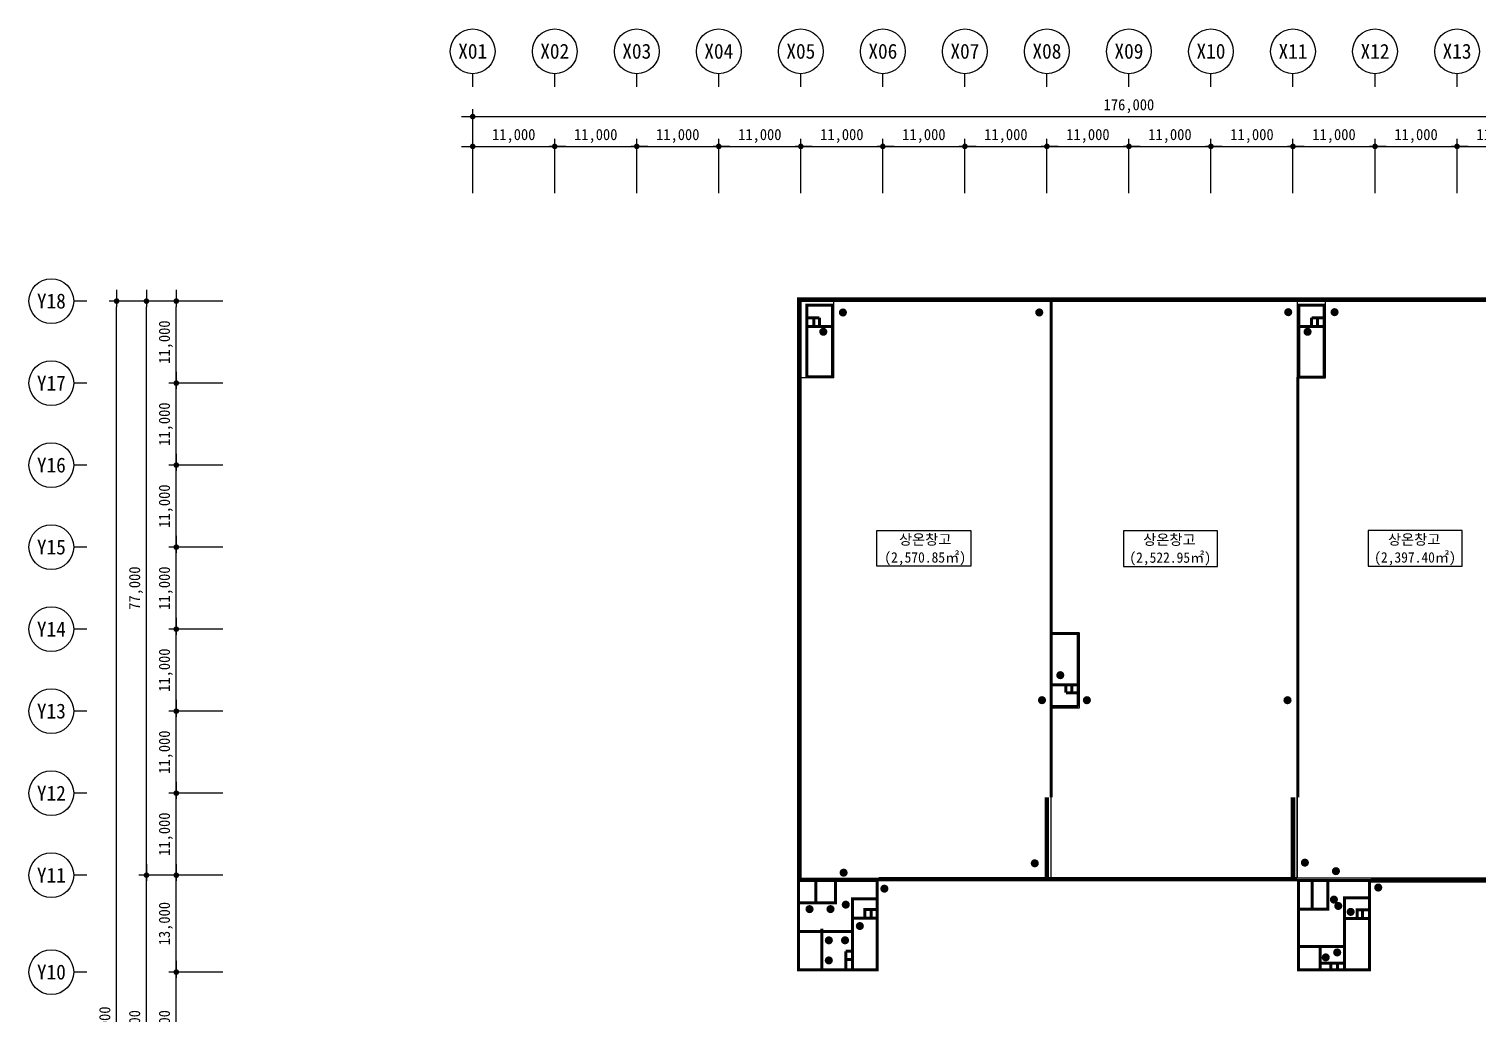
# Model space of a CAD drawing. Header units: millimetres. Extents: x 1075590 to 2680347, y 170599 to 729436.
# Drawn here: x 1495590 to 1690034, y 300317 to 432436 of the extents above; entities that cross this region are included whole.
import ezdxf
from ezdxf.enums import TextEntityAlignment as Align

# ---------------------------------------------------------------- set-up
doc = ezdxf.new("R2010")
doc.units = ezdxf.units.MM
doc.header["$LTSCALE"] = 5
doc.header["$MEASUREMENT"] = 0
doc.header["$PDSIZE"] = -10
for name, pattern in [('DASHDOTX2', [2, 1, -0.5, 0, -0.5]), ('HID', [2, 1.1, -0.9]), ('HIDDEN', [0.375, 0.25, -0.125]), ('PHANTOM2', [1.25, 0.625, -0.125, 0.125, -0.125, 0.125, -0.125])]:
    doc.linetypes.add(name, pattern=pattern)
doc.layers.get('0').update_dxf_attribs({"linetype": 'CONTINUOUS'})
doc.layers.get('Defpoints').update_dxf_attribs({"color": 153, "linetype": 'CONTINUOUS'})
doc.layers.add('0_방화구획 면적', color=7, linetype='CONTINUOUS', plot=False)
for name, color, linetype, lineweight in [('A-AXIS-BUBL', 7, 'CONTINUOUS', 25), ('A-DIMS', 7, 'CONTINUOUS', 25), ('A-DWXM-SHUT', 4, 'HID', 25), ('A-MKXS-MAK2', 3, 'DASHDOTX2', 25), ('A-XXXX-FIRE', 4, 'HIDDEN', 25), ('A-XXXX-TXT2', 3, 'CONTINUOUS', 25)]:
    doc.layers.add(name, color=color, linetype=linetype, lineweight=lineweight)
doc.styles.add('HY울릉도L', font='')
doc.styles.add('돋움체', font='')
doc.styles.add('맑은고딕', font='')
doc.styles.get('HY울릉도L').set_extended_font_data('HYwulM')
doc.styles.get('돋움체').set_extended_font_data('DotumChe')
doc.styles.get('맑은고딕').set_extended_font_data('DotumChe')
doc.dimstyles.new('CDIM', dxfattribs={"dimtxt": 3, "dimasz": 1.5, "dimexe": 2, "dimexo": 1, "dimgap": 1, "dimtad": 1, "dimdec": 0, "dimrnd": 0.5, "dimzin": 0, "dimdsep": 32, "dimlunit": 6, "dimtxsty": 'HY울릉도L', "dimblk1": '_CIDOT', "dimblk2": '_CIDOT', "dimsah": 1, "dimcen": 5.5, "dimclrd": 2, "dimclre": 2, "dimclrt": 7, "dimadec": 0, "dimazin": 0, "dimtfac": 1, "dimtdec": 0, "dimtix": 1, "dimtmove": 2, "dimatfit": 1, "dimldrblk": '_CIDOT', "dimfxl": 1, "dimtolj": 1, "dimtzin": 0, "dimlwd": -1, "dimarcsym": 0})

# ---------------------------------------------------------------- blocks, each defined once
blk = doc.blocks.new('_CIDOT')
at = {"color": 0, "linetype": 'ByBlock'}
blk.add_line((2, 0), (-1, 0), dxfattribs=at)
at = {"color": 0, "linetype": 'ByBlock', "const_width": 0.5}
blk.add_lwpolyline([(-0.25, 0, 1), (0.25, 0, 1)], format="xyb", close=True, dxfattribs=at)
blk = doc.blocks.new('*D11')
at = {"layer": 'A-DIMS', "lineweight": -2, "transparency": 16777216}
for p, q in [((93193, 151121), (85943, 151121)), ((93193, 135121), (85943, 135121))]:
    blk.add_line(p, q, dxfattribs=at)
at = {"layer": 'A-DIMS', "transparency": 16777216}
blk.add_line((86943, 135871), (86943, 150371), dxfattribs=at)
at = {"layer": 'Defpoints', "color": 0, "transparency": 16777216}
for p in [(86943, 151121), (93693, 151121), (93693, 135121)]:
    blk.add_point(p, dxfattribs=at)
at = {"layer": 'A-DIMS', "transparency": 16777216, "xscale": 750, "yscale": 750, "zscale": 750}
for p, rotation in [((86943, 151121), 90), ((86943, 135121), 270)]:
    blk.add_blockref('_CIDOT', p, dxfattribs=dict(at, rotation=rotation))
at = {"layer": 'A-DIMS', "color": 3, "transparency": 16777216, "insert": (85538, 143121), "char_height": 1500, "attachment_point": 5, "rotation": 90, "style": '맑은고딕'}
blk.add_mtext('\\A1;16,000', dxfattribs=at)
blk = doc.blocks.new('*D12')
at = {"layer": 'A-DIMS', "lineweight": -2, "transparency": 16777216}
for p, q in [((93193, 164121), (85943, 164121)), ((93193, 151121), (85943, 151121))]:
    blk.add_line(p, q, dxfattribs=at)
at = {"layer": 'A-DIMS', "transparency": 16777216}
blk.add_line((86943, 151871), (86943, 163371), dxfattribs=at)
at = {"layer": 'Defpoints', "color": 0, "transparency": 16777216}
for p in [(86943, 164121), (93693, 164121), (93693, 151121)]:
    blk.add_point(p, dxfattribs=at)
at = {"layer": 'A-DIMS', "transparency": 16777216, "xscale": 750, "yscale": 750, "zscale": 750}
for p, rotation in [((86943, 164121), 90), ((86943, 151121), 270)]:
    blk.add_blockref('_CIDOT', p, dxfattribs=dict(at, rotation=rotation))
at = {"layer": 'A-DIMS', "color": 3, "transparency": 16777216, "insert": (85538, 157621), "char_height": 1500, "attachment_point": 5, "rotation": 90, "style": '맑은고딕'}
blk.add_mtext('\\A1;13,000', dxfattribs=at)
blk = doc.blocks.new('*D13')
at = {"layer": 'A-DIMS', "lineweight": -2, "transparency": 16777216}
for p, q in [((93193, 175121), (85943, 175121)), ((93193, 164121), (85943, 164121))]:
    blk.add_line(p, q, dxfattribs=at)
at = {"layer": 'A-DIMS', "transparency": 16777216}
blk.add_line((86943, 164871), (86943, 174371), dxfattribs=at)
at = {"layer": 'Defpoints', "color": 0, "transparency": 16777216}
for p in [(86943, 175121), (93693, 175121), (93693, 164121)]:
    blk.add_point(p, dxfattribs=at)
at = {"layer": 'A-DIMS', "transparency": 16777216, "xscale": 750, "yscale": 750, "zscale": 750}
for p, rotation in [((86943, 175121), 90), ((86943, 164121), 270)]:
    blk.add_blockref('_CIDOT', p, dxfattribs=dict(at, rotation=rotation))
at = {"layer": 'A-DIMS', "color": 3, "transparency": 16777216, "insert": (85538, 169621), "char_height": 1500, "attachment_point": 5, "rotation": 90, "style": '맑은고딕'}
blk.add_mtext('\\A1;11,000', dxfattribs=at)
blk = doc.blocks.new('*D14')
at = {"layer": 'A-DIMS', "lineweight": -2, "transparency": 16777216}
for p, q in [((93193, 186121), (85943, 186121)), ((93193, 175121), (85943, 175121))]:
    blk.add_line(p, q, dxfattribs=at)
at = {"layer": 'A-DIMS', "transparency": 16777216}
blk.add_line((86943, 175871), (86943, 185371), dxfattribs=at)
at = {"layer": 'Defpoints', "color": 0, "transparency": 16777216}
for p in [(86943, 186121), (93693, 186121), (93693, 175121)]:
    blk.add_point(p, dxfattribs=at)
at = {"layer": 'A-DIMS', "transparency": 16777216, "xscale": 750, "yscale": 750, "zscale": 750}
for p, rotation in [((86943, 186121), 90), ((86943, 175121), 270)]:
    blk.add_blockref('_CIDOT', p, dxfattribs=dict(at, rotation=rotation))
at = {"layer": 'A-DIMS', "color": 3, "transparency": 16777216, "insert": (85538, 180621), "char_height": 1500, "attachment_point": 5, "rotation": 90, "style": '맑은고딕'}
blk.add_mtext('\\A1;11,000', dxfattribs=at)
blk = doc.blocks.new('*D15')
at = {"layer": 'A-DIMS', "lineweight": -2, "transparency": 16777216}
for p, q in [((93193, 197121), (85943, 197121)), ((93193, 186121), (85943, 186121))]:
    blk.add_line(p, q, dxfattribs=at)
at = {"layer": 'A-DIMS', "transparency": 16777216}
blk.add_line((86943, 186871), (86943, 196371), dxfattribs=at)
at = {"layer": 'Defpoints', "color": 0, "transparency": 16777216}
for p in [(86943, 197121), (93693, 197121), (93693, 186121)]:
    blk.add_point(p, dxfattribs=at)
at = {"layer": 'A-DIMS', "transparency": 16777216, "xscale": 750, "yscale": 750, "zscale": 750}
for p, rotation in [((86943, 197121), 90), ((86943, 186121), 270)]:
    blk.add_blockref('_CIDOT', p, dxfattribs=dict(at, rotation=rotation))
at = {"layer": 'A-DIMS', "color": 3, "transparency": 16777216, "insert": (85538, 191621), "char_height": 1500, "attachment_point": 5, "rotation": 90, "style": '맑은고딕'}
blk.add_mtext('\\A1;11,000', dxfattribs=at)
blk = doc.blocks.new('*D16')
at = {"layer": 'A-DIMS', "lineweight": -2, "transparency": 16777216}
for p, q in [((93193, 208121), (85943, 208121)), ((93193, 197121), (85943, 197121))]:
    blk.add_line(p, q, dxfattribs=at)
at = {"layer": 'A-DIMS', "transparency": 16777216}
blk.add_line((86943, 197871), (86943, 207371), dxfattribs=at)
at = {"layer": 'Defpoints', "color": 0, "transparency": 16777216}
for p in [(86943, 208121), (93693, 208121), (93693, 197121)]:
    blk.add_point(p, dxfattribs=at)
at = {"layer": 'A-DIMS', "transparency": 16777216, "xscale": 750, "yscale": 750, "zscale": 750}
for p, rotation in [((86943, 208121), 90), ((86943, 197121), 270)]:
    blk.add_blockref('_CIDOT', p, dxfattribs=dict(at, rotation=rotation))
at = {"layer": 'A-DIMS', "color": 3, "transparency": 16777216, "insert": (85538, 202621), "char_height": 1500, "attachment_point": 5, "rotation": 90, "style": '맑은고딕'}
blk.add_mtext('\\A1;11,000', dxfattribs=at)
blk = doc.blocks.new('*D17')
at = {"layer": 'A-DIMS', "lineweight": -2, "transparency": 16777216}
for p, q in [((93193, 219121), (85943, 219121)), ((93193, 208121), (85943, 208121))]:
    blk.add_line(p, q, dxfattribs=at)
at = {"layer": 'A-DIMS', "transparency": 16777216}
blk.add_line((86943, 208871), (86943, 218371), dxfattribs=at)
at = {"layer": 'Defpoints', "color": 0, "transparency": 16777216}
for p in [(86943, 219121), (93693, 219121), (93693, 208121)]:
    blk.add_point(p, dxfattribs=at)
at = {"layer": 'A-DIMS', "transparency": 16777216, "xscale": 750, "yscale": 750, "zscale": 750}
for p, rotation in [((86943, 219121), 90), ((86943, 208121), 270)]:
    blk.add_blockref('_CIDOT', p, dxfattribs=dict(at, rotation=rotation))
at = {"layer": 'A-DIMS', "color": 3, "transparency": 16777216, "insert": (85538, 213621), "char_height": 1500, "attachment_point": 5, "rotation": 90, "style": '맑은고딕'}
blk.add_mtext('\\A1;11,000', dxfattribs=at)
blk = doc.blocks.new('*D18')
at = {"layer": 'A-DIMS', "lineweight": -2, "transparency": 16777216}
for p, q in [((93193, 230121), (85943, 230121)), ((93193, 219121), (85943, 219121))]:
    blk.add_line(p, q, dxfattribs=at)
at = {"layer": 'A-DIMS', "transparency": 16777216}
blk.add_line((86943, 219871), (86943, 229371), dxfattribs=at)
at = {"layer": 'Defpoints', "color": 0, "transparency": 16777216}
for p in [(86943, 230121), (93693, 230121), (93693, 219121)]:
    blk.add_point(p, dxfattribs=at)
at = {"layer": 'A-DIMS', "transparency": 16777216, "xscale": 750, "yscale": 750, "zscale": 750}
for p, rotation in [((86943, 230121), 90), ((86943, 219121), 270)]:
    blk.add_blockref('_CIDOT', p, dxfattribs=dict(at, rotation=rotation))
at = {"layer": 'A-DIMS', "color": 3, "transparency": 16777216, "insert": (85538, 224621), "char_height": 1500, "attachment_point": 5, "rotation": 90, "style": '맑은고딕'}
blk.add_mtext('\\A1;11,000', dxfattribs=at)
blk = doc.blocks.new('*D19')
at = {"layer": 'A-DIMS', "lineweight": -2, "transparency": 16777216}
for p, q in [((93193, 241121), (85943, 241121)), ((93193, 230121), (85943, 230121))]:
    blk.add_line(p, q, dxfattribs=at)
at = {"layer": 'A-DIMS', "transparency": 16777216}
blk.add_line((86943, 230871), (86943, 240371), dxfattribs=at)
at = {"layer": 'Defpoints', "color": 0, "transparency": 16777216}
for p in [(86943, 241121), (93693, 241121), (93693, 230121)]:
    blk.add_point(p, dxfattribs=at)
at = {"layer": 'A-DIMS', "transparency": 16777216, "xscale": 750, "yscale": 750, "zscale": 750}
for p, rotation in [((86943, 241121), 90), ((86943, 230121), 270)]:
    blk.add_blockref('_CIDOT', p, dxfattribs=dict(at, rotation=rotation))
at = {"layer": 'A-DIMS', "color": 3, "transparency": 16777216, "insert": (85538, 235621), "char_height": 1500, "attachment_point": 5, "rotation": 90, "style": '맑은고딕'}
blk.add_mtext('\\A1;11,000', dxfattribs=at)
blk = doc.blocks.new('*D21')
at = {"layer": 'A-DIMS', "lineweight": -2, "transparency": 16777216}
for p, q in [((93193, 241121), (77943, 241121)), ((93193, 45121), (77943, 45121))]:
    blk.add_line(p, q, dxfattribs=at)
at = {"layer": 'A-DIMS', "transparency": 16777216}
blk.add_line((78943, 45871), (78943, 240371), dxfattribs=at)
at = {"layer": 'Defpoints', "color": 0, "transparency": 16777216}
for p in [(78943, 241121), (93693, 241121), (93693, 45121)]:
    blk.add_point(p, dxfattribs=at)
at = {"layer": 'A-DIMS', "transparency": 16777216, "xscale": 750, "yscale": 750, "zscale": 750}
for p, rotation in [((78943, 241121), 90), ((78943, 45121), 270)]:
    blk.add_blockref('_CIDOT', p, dxfattribs=dict(at, rotation=rotation))
at = {"layer": 'A-DIMS', "color": 3, "transparency": 16777216, "insert": (77538, 143121), "char_height": 1500, "attachment_point": 5, "rotation": 90, "style": '맑은고딕'}
blk.add_mtext('\\A1;196,000', dxfattribs=at)
blk = doc.blocks.new('*D23')
at = {"layer": 'A-DIMS', "lineweight": -2, "transparency": 16777216}
for p, q in [((93193, 164121), (81943, 164121)), ((93193, 122121), (81943, 122121))]:
    blk.add_line(p, q, dxfattribs=at)
at = {"layer": 'A-DIMS', "transparency": 16777216}
blk.add_line((82943, 122871), (82943, 163371), dxfattribs=at)
at = {"layer": 'Defpoints', "color": 0, "transparency": 16777216}
for p in [(82943, 164121), (93693, 164121), (93693, 122121)]:
    blk.add_point(p, dxfattribs=at)
at = {"layer": 'A-DIMS', "transparency": 16777216, "xscale": 750, "yscale": 750, "zscale": 750}
for p, rotation in [((82943, 164121), 90), ((82943, 122121), 270)]:
    blk.add_blockref('_CIDOT', p, dxfattribs=dict(at, rotation=rotation))
at = {"layer": 'A-DIMS', "color": 3, "transparency": 16777216, "insert": (81542, 143121), "char_height": 1500, "attachment_point": 5, "rotation": 90, "style": '맑은고딕'}
blk.add_mtext('\\A1;42,000', dxfattribs=at)
blk = doc.blocks.new('*D24')
at = {"layer": 'A-DIMS', "lineweight": -2, "transparency": 16777216}
for p, q in [((93193, 241121), (81943, 241121)), ((93193, 164121), (81943, 164121))]:
    blk.add_line(p, q, dxfattribs=at)
at = {"layer": 'A-DIMS', "transparency": 16777216}
blk.add_line((82943, 164871), (82943, 240371), dxfattribs=at)
at = {"layer": 'Defpoints', "color": 0, "transparency": 16777216}
for p in [(82943, 241121), (93693, 241121), (93693, 164121)]:
    blk.add_point(p, dxfattribs=at)
at = {"layer": 'A-DIMS', "transparency": 16777216, "xscale": 750, "yscale": 750, "zscale": 750}
for p, rotation in [((82943, 241121), 90), ((82943, 164121), 270)]:
    blk.add_blockref('_CIDOT', p, dxfattribs=dict(at, rotation=rotation))
at = {"layer": 'A-DIMS', "color": 3, "transparency": 16777216, "insert": (81542, 202621), "char_height": 1500, "attachment_point": 5, "rotation": 90, "style": '맑은고딕'}
blk.add_mtext('\\A1;77,000', dxfattribs=at)
blk = doc.blocks.new('*D25')
at = {"layer": 'A-DIMS', "lineweight": -2, "transparency": 16777216}
for p, q in [((148693, 255621), (148693, 262871)), ((159693, 255621), (159693, 262871))]:
    blk.add_line(p, q, dxfattribs=at)
at = {"layer": 'A-DIMS', "transparency": 16777216}
blk.add_line((149443, 261871), (158943, 261871), dxfattribs=at)
at = {"layer": 'Defpoints', "color": 0, "transparency": 16777216}
for p in [(159693, 261871), (148693, 255121), (159693, 255121)]:
    blk.add_point(p, dxfattribs=at)
at = {"layer": 'A-DIMS', "transparency": 16777216, "xscale": 750, "yscale": 750, "zscale": 750, "rotation": 180}
blk.add_blockref('_CIDOT', (148693, 261871), dxfattribs=at)
at = {"layer": 'A-DIMS', "transparency": 16777216, "xscale": 750, "yscale": 750, "zscale": 750}
blk.add_blockref('_CIDOT', (159693, 261871), dxfattribs=at)
at = {"layer": 'A-DIMS', "color": 3, "transparency": 16777216, "insert": (154193, 263275), "char_height": 1500, "attachment_point": 5, "style": '맑은고딕'}
blk.add_mtext('\\A1;11,000', dxfattribs=at)
blk = doc.blocks.new('*D26')
at = {"layer": 'A-DIMS', "lineweight": -2, "transparency": 16777216}
for p, q in [((159693, 255621), (159693, 262871)), ((170693, 255621), (170693, 262871))]:
    blk.add_line(p, q, dxfattribs=at)
at = {"layer": 'A-DIMS', "transparency": 16777216}
blk.add_line((160443, 261871), (169943, 261871), dxfattribs=at)
at = {"layer": 'Defpoints', "color": 0, "transparency": 16777216}
for p in [(170693, 261871), (159693, 255121), (170693, 255121)]:
    blk.add_point(p, dxfattribs=at)
at = {"layer": 'A-DIMS', "transparency": 16777216, "xscale": 750, "yscale": 750, "zscale": 750, "rotation": 180}
blk.add_blockref('_CIDOT', (159693, 261871), dxfattribs=at)
at = {"layer": 'A-DIMS', "transparency": 16777216, "xscale": 750, "yscale": 750, "zscale": 750}
blk.add_blockref('_CIDOT', (170693, 261871), dxfattribs=at)
at = {"layer": 'A-DIMS', "color": 3, "transparency": 16777216, "insert": (165193, 263275), "char_height": 1500, "attachment_point": 5, "style": '맑은고딕'}
blk.add_mtext('\\A1;11,000', dxfattribs=at)
blk = doc.blocks.new('*D27')
at = {"layer": 'A-DIMS', "lineweight": -2, "transparency": 16777216}
for p, q in [((170693, 255621), (170693, 262871)), ((181693, 255621), (181693, 262871))]:
    blk.add_line(p, q, dxfattribs=at)
at = {"layer": 'A-DIMS', "transparency": 16777216}
blk.add_line((171443, 261871), (180943, 261871), dxfattribs=at)
at = {"layer": 'Defpoints', "color": 0, "transparency": 16777216}
for p in [(181693, 261871), (170693, 255121), (181693, 255121)]:
    blk.add_point(p, dxfattribs=at)
at = {"layer": 'A-DIMS', "transparency": 16777216, "xscale": 750, "yscale": 750, "zscale": 750, "rotation": 180}
blk.add_blockref('_CIDOT', (170693, 261871), dxfattribs=at)
at = {"layer": 'A-DIMS', "transparency": 16777216, "xscale": 750, "yscale": 750, "zscale": 750}
blk.add_blockref('_CIDOT', (181693, 261871), dxfattribs=at)
at = {"layer": 'A-DIMS', "color": 3, "transparency": 16777216, "insert": (176193, 263275), "char_height": 1500, "attachment_point": 5, "style": '맑은고딕'}
blk.add_mtext('\\A1;11,000', dxfattribs=at)
blk = doc.blocks.new('*D28')
at = {"layer": 'A-DIMS', "lineweight": -2, "transparency": 16777216}
for p, q in [((181693, 255621), (181693, 262871)), ((192693, 255621), (192693, 262871))]:
    blk.add_line(p, q, dxfattribs=at)
at = {"layer": 'A-DIMS', "transparency": 16777216}
blk.add_line((182443, 261871), (191943, 261871), dxfattribs=at)
at = {"layer": 'Defpoints', "color": 0, "transparency": 16777216}
for p in [(192693, 261871), (181693, 255121), (192693, 255121)]:
    blk.add_point(p, dxfattribs=at)
at = {"layer": 'A-DIMS', "transparency": 16777216, "xscale": 750, "yscale": 750, "zscale": 750, "rotation": 180}
blk.add_blockref('_CIDOT', (181693, 261871), dxfattribs=at)
at = {"layer": 'A-DIMS', "transparency": 16777216, "xscale": 750, "yscale": 750, "zscale": 750}
blk.add_blockref('_CIDOT', (192693, 261871), dxfattribs=at)
at = {"layer": 'A-DIMS', "color": 3, "transparency": 16777216, "insert": (187193, 263275), "char_height": 1500, "attachment_point": 5, "style": '맑은고딕'}
blk.add_mtext('\\A1;11,000', dxfattribs=at)
blk = doc.blocks.new('*D29')
at = {"layer": 'A-DIMS', "lineweight": -2, "transparency": 16777216}
for p, q in [((192693, 255621), (192693, 262871)), ((203693, 255621), (203693, 262871))]:
    blk.add_line(p, q, dxfattribs=at)
at = {"layer": 'A-DIMS', "transparency": 16777216}
blk.add_line((193443, 261871), (202943, 261871), dxfattribs=at)
at = {"layer": 'Defpoints', "color": 0, "transparency": 16777216}
for p in [(203693, 261871), (192693, 255121), (203693, 255121)]:
    blk.add_point(p, dxfattribs=at)
at = {"layer": 'A-DIMS', "transparency": 16777216, "xscale": 750, "yscale": 750, "zscale": 750, "rotation": 180}
blk.add_blockref('_CIDOT', (192693, 261871), dxfattribs=at)
at = {"layer": 'A-DIMS', "transparency": 16777216, "xscale": 750, "yscale": 750, "zscale": 750}
blk.add_blockref('_CIDOT', (203693, 261871), dxfattribs=at)
at = {"layer": 'A-DIMS', "color": 3, "transparency": 16777216, "insert": (198193, 263275), "char_height": 1500, "attachment_point": 5, "style": '맑은고딕'}
blk.add_mtext('\\A1;11,000', dxfattribs=at)
blk = doc.blocks.new('*D30')
at = {"layer": 'A-DIMS', "lineweight": -2, "transparency": 16777216}
for p, q in [((203693, 255621), (203693, 262871)), ((214693, 255621), (214693, 262871))]:
    blk.add_line(p, q, dxfattribs=at)
at = {"layer": 'A-DIMS', "transparency": 16777216}
blk.add_line((204443, 261871), (213943, 261871), dxfattribs=at)
at = {"layer": 'Defpoints', "color": 0, "transparency": 16777216}
for p in [(214693, 261871), (203693, 255121), (214693, 255121)]:
    blk.add_point(p, dxfattribs=at)
at = {"layer": 'A-DIMS', "transparency": 16777216, "xscale": 750, "yscale": 750, "zscale": 750, "rotation": 180}
blk.add_blockref('_CIDOT', (203693, 261871), dxfattribs=at)
at = {"layer": 'A-DIMS', "transparency": 16777216, "xscale": 750, "yscale": 750, "zscale": 750}
blk.add_blockref('_CIDOT', (214693, 261871), dxfattribs=at)
at = {"layer": 'A-DIMS', "color": 3, "transparency": 16777216, "insert": (209193, 263275), "char_height": 1500, "attachment_point": 5, "style": '맑은고딕'}
blk.add_mtext('\\A1;11,000', dxfattribs=at)
blk = doc.blocks.new('*D31')
at = {"layer": 'A-DIMS', "lineweight": -2, "transparency": 16777216}
for p, q in [((214693, 255621), (214693, 262871)), ((225693, 255621), (225693, 262871))]:
    blk.add_line(p, q, dxfattribs=at)
at = {"layer": 'A-DIMS', "transparency": 16777216}
blk.add_line((215443, 261871), (224943, 261871), dxfattribs=at)
at = {"layer": 'Defpoints', "color": 0, "transparency": 16777216}
for p in [(225693, 261871), (214693, 255121), (225693, 255121)]:
    blk.add_point(p, dxfattribs=at)
at = {"layer": 'A-DIMS', "transparency": 16777216, "xscale": 750, "yscale": 750, "zscale": 750, "rotation": 180}
blk.add_blockref('_CIDOT', (214693, 261871), dxfattribs=at)
at = {"layer": 'A-DIMS', "transparency": 16777216, "xscale": 750, "yscale": 750, "zscale": 750}
blk.add_blockref('_CIDOT', (225693, 261871), dxfattribs=at)
at = {"layer": 'A-DIMS', "color": 3, "transparency": 16777216, "insert": (220193, 263275), "char_height": 1500, "attachment_point": 5, "style": '맑은고딕'}
blk.add_mtext('\\A1;11,000', dxfattribs=at)
blk = doc.blocks.new('*D32')
at = {"layer": 'A-DIMS', "lineweight": -2, "transparency": 16777216}
for p, q in [((225693, 255621), (225693, 262871)), ((236693, 255621), (236693, 262871))]:
    blk.add_line(p, q, dxfattribs=at)
at = {"layer": 'A-DIMS', "transparency": 16777216}
blk.add_line((226443, 261871), (235943, 261871), dxfattribs=at)
at = {"layer": 'Defpoints', "color": 0, "transparency": 16777216}
for p in [(236693, 261871), (225693, 255121), (236693, 255121)]:
    blk.add_point(p, dxfattribs=at)
at = {"layer": 'A-DIMS', "transparency": 16777216, "xscale": 750, "yscale": 750, "zscale": 750, "rotation": 180}
blk.add_blockref('_CIDOT', (225693, 261871), dxfattribs=at)
at = {"layer": 'A-DIMS', "transparency": 16777216, "xscale": 750, "yscale": 750, "zscale": 750}
blk.add_blockref('_CIDOT', (236693, 261871), dxfattribs=at)
at = {"layer": 'A-DIMS', "color": 3, "transparency": 16777216, "insert": (231193, 263275), "char_height": 1500, "attachment_point": 5, "style": '맑은고딕'}
blk.add_mtext('\\A1;11,000', dxfattribs=at)
blk = doc.blocks.new('*D33')
at = {"layer": 'A-DIMS', "lineweight": -2, "transparency": 16777216}
for p, q in [((236693, 255621), (236693, 262871)), ((247693, 255621), (247693, 262871))]:
    blk.add_line(p, q, dxfattribs=at)
at = {"layer": 'A-DIMS', "transparency": 16777216}
blk.add_line((237443, 261871), (246943, 261871), dxfattribs=at)
at = {"layer": 'Defpoints', "color": 0, "transparency": 16777216}
for p in [(247693, 261871), (236693, 255121), (247693, 255121)]:
    blk.add_point(p, dxfattribs=at)
at = {"layer": 'A-DIMS', "transparency": 16777216, "xscale": 750, "yscale": 750, "zscale": 750, "rotation": 180}
blk.add_blockref('_CIDOT', (236693, 261871), dxfattribs=at)
at = {"layer": 'A-DIMS', "transparency": 16777216, "xscale": 750, "yscale": 750, "zscale": 750}
blk.add_blockref('_CIDOT', (247693, 261871), dxfattribs=at)
at = {"layer": 'A-DIMS', "color": 3, "transparency": 16777216, "insert": (242193, 263275), "char_height": 1500, "attachment_point": 5, "style": '맑은고딕'}
blk.add_mtext('\\A1;11,000', dxfattribs=at)
blk = doc.blocks.new('*D34')
at = {"layer": 'A-DIMS', "lineweight": -2, "transparency": 16777216}
for p, q in [((247693, 255621), (247693, 262871)), ((258693, 255621), (258693, 262871))]:
    blk.add_line(p, q, dxfattribs=at)
at = {"layer": 'A-DIMS', "transparency": 16777216}
blk.add_line((248443, 261871), (257943, 261871), dxfattribs=at)
at = {"layer": 'Defpoints', "color": 0, "transparency": 16777216}
for p in [(258693, 261871), (247693, 255121), (258693, 255121)]:
    blk.add_point(p, dxfattribs=at)
at = {"layer": 'A-DIMS', "transparency": 16777216, "xscale": 750, "yscale": 750, "zscale": 750, "rotation": 180}
blk.add_blockref('_CIDOT', (247693, 261871), dxfattribs=at)
at = {"layer": 'A-DIMS', "transparency": 16777216, "xscale": 750, "yscale": 750, "zscale": 750}
blk.add_blockref('_CIDOT', (258693, 261871), dxfattribs=at)
at = {"layer": 'A-DIMS', "color": 3, "transparency": 16777216, "insert": (253193, 263275), "char_height": 1500, "attachment_point": 5, "style": '맑은고딕'}
blk.add_mtext('\\A1;11,000', dxfattribs=at)
blk = doc.blocks.new('*D35')
at = {"layer": 'A-DIMS', "lineweight": -2, "transparency": 16777216}
for p, q in [((258693, 255621), (258693, 262871)), ((269693, 255621), (269693, 262871))]:
    blk.add_line(p, q, dxfattribs=at)
at = {"layer": 'A-DIMS', "transparency": 16777216}
blk.add_line((259443, 261871), (268943, 261871), dxfattribs=at)
at = {"layer": 'Defpoints', "color": 0, "transparency": 16777216}
for p in [(269693, 261871), (258693, 255121), (269693, 255121)]:
    blk.add_point(p, dxfattribs=at)
at = {"layer": 'A-DIMS', "transparency": 16777216, "xscale": 750, "yscale": 750, "zscale": 750, "rotation": 180}
blk.add_blockref('_CIDOT', (258693, 261871), dxfattribs=at)
at = {"layer": 'A-DIMS', "transparency": 16777216, "xscale": 750, "yscale": 750, "zscale": 750}
blk.add_blockref('_CIDOT', (269693, 261871), dxfattribs=at)
at = {"layer": 'A-DIMS', "color": 3, "transparency": 16777216, "insert": (264193, 263275), "char_height": 1500, "attachment_point": 5, "style": '맑은고딕'}
blk.add_mtext('\\A1;11,000', dxfattribs=at)
blk = doc.blocks.new('*D38')
at = {"layer": 'A-DIMS', "lineweight": -2, "transparency": 16777216}
for p, q in [((126693, 255621), (126693, 266871)), ((302693, 255621), (302693, 266871))]:
    blk.add_line(p, q, dxfattribs=at)
at = {"layer": 'A-DIMS', "transparency": 16777216}
blk.add_line((127443, 265871), (301943, 265871), dxfattribs=at)
at = {"layer": 'Defpoints', "color": 0, "transparency": 16777216}
for p in [(302693, 265871), (126693, 255121), (302693, 255121)]:
    blk.add_point(p, dxfattribs=at)
at = {"layer": 'A-DIMS', "transparency": 16777216, "xscale": 750, "yscale": 750, "zscale": 750, "rotation": 180}
blk.add_blockref('_CIDOT', (126693, 265871), dxfattribs=at)
at = {"layer": 'A-DIMS', "transparency": 16777216, "xscale": 750, "yscale": 750, "zscale": 750}
blk.add_blockref('_CIDOT', (302693, 265871), dxfattribs=at)
at = {"layer": 'A-DIMS', "color": 3, "transparency": 16777216, "insert": (214693, 267275), "char_height": 1500, "attachment_point": 5, "style": '맑은고딕'}
blk.add_mtext('\\A1;176,000', dxfattribs=at)
blk = doc.blocks.new('*D40')
at = {"layer": 'A-DIMS', "lineweight": -2, "transparency": 16777216}
for p, q in [((126693, 255621), (126693, 262871)), ((137693, 255621), (137693, 262871))]:
    blk.add_line(p, q, dxfattribs=at)
at = {"layer": 'A-DIMS', "transparency": 16777216}
blk.add_line((127443, 261871), (136943, 261871), dxfattribs=at)
at = {"layer": 'Defpoints', "color": 0, "transparency": 16777216}
for p in [(137693, 261871), (126693, 255121), (137693, 255121)]:
    blk.add_point(p, dxfattribs=at)
at = {"layer": 'A-DIMS', "transparency": 16777216, "xscale": 750, "yscale": 750, "zscale": 750, "rotation": 180}
blk.add_blockref('_CIDOT', (126693, 261871), dxfattribs=at)
at = {"layer": 'A-DIMS', "transparency": 16777216, "xscale": 750, "yscale": 750, "zscale": 750}
blk.add_blockref('_CIDOT', (137693, 261871), dxfattribs=at)
at = {"layer": 'A-DIMS', "color": 3, "transparency": 16777216, "insert": (132193, 263275), "char_height": 1500, "attachment_point": 5, "style": '맑은고딕'}
blk.add_mtext('\\A1;11,000', dxfattribs=at)
blk = doc.blocks.new('*D41')
at = {"layer": 'A-DIMS', "lineweight": -2, "transparency": 16777216}
for p, q in [((137693, 255621), (137693, 262871)), ((148693, 255621), (148693, 262871))]:
    blk.add_line(p, q, dxfattribs=at)
at = {"layer": 'A-DIMS', "transparency": 16777216}
blk.add_line((138443, 261871), (147943, 261871), dxfattribs=at)
at = {"layer": 'Defpoints', "color": 0, "transparency": 16777216}
for p in [(148693, 261871), (137693, 255121), (148693, 255121)]:
    blk.add_point(p, dxfattribs=at)
at = {"layer": 'A-DIMS', "transparency": 16777216, "xscale": 750, "yscale": 750, "zscale": 750, "rotation": 180}
blk.add_blockref('_CIDOT', (137693, 261871), dxfattribs=at)
at = {"layer": 'A-DIMS', "transparency": 16777216, "xscale": 750, "yscale": 750, "zscale": 750}
blk.add_blockref('_CIDOT', (148693, 261871), dxfattribs=at)
at = {"layer": 'A-DIMS', "color": 3, "transparency": 16777216, "insert": (143193, 263275), "char_height": 1500, "attachment_point": 5, "style": '맑은고딕'}
blk.add_mtext('\\A1;11,000', dxfattribs=at)
blk = doc.blocks.new('DIM(210222)')
for p, q in [((126693, 269870.6), (126693, 271620.6)), ((137693, 269870.6), (137693, 271620.6)), ((148693, 269870.6), (148693, 271620.6)), ((159693, 269870.6), (159693, 271620.6)), ((170693, 269870.6), (170693, 271620.6)), ((181693, 269870.6), (181693, 271620.6)), ((192693, 269870.6), (192693, 271620.6)), ((203693, 269870.6), (203693, 271620.6)), ((214693, 269870.6), (214693, 271620.6)), ((225693, 269870.6), (225693, 271620.6)), ((236693, 269870.6), (236693, 271620.6)), ((247693, 269870.6), (247693, 271620.6)), ((258693, 269870.6), (258693, 271620.6)), ((74943, 241120.6), (73193, 241120.6)), ((74943, 230120.6), (73193, 230120.6)), ((74943, 219120.6), (73193, 219120.6)), ((74943, 208120.6), (73193, 208120.6)), ((74943, 197120.6), (73193, 197120.6)), ((74943, 186120.6), (73193, 186120.6)), ((74943, 175120.6), (73193, 175120.6)), ((74943, 164120.6), (73193, 164120.6)), ((74943, 151120.6), (73193, 151120.6))]:
    blk.add_line(p, q)
at = {"layer": 'A-AXIS-BUBL', "ltscale": 0.2}
for centre in [(126693, 274620.6), (137693, 274620.6), (148693, 274620.6), (159693, 274620.6), (170693, 274620.6), (181693, 274620.6), (192693, 274620.6), (203693, 274620.6), (214693, 274620.6), (225693, 274620.6), (236693, 274620.6), (247693, 274620.6), (258693, 274620.6), (70193, 241120.6), (70193, 230120.6), (70193, 219120.6), (70193, 208120.6), (70193, 197120.6), (70193, 186120.6), (70193, 175120.6), (70193, 164120.6), (70193, 151120.6)]:
    blk.add_circle(centre, 3000, dxfattribs=at)
at = {"layer": 'A-XXXX-TXT2', "ltscale": 0.2, "style": '맑은고딕'}
for s, p in [('X01', (126693, 274620.6)), ('X02', (137693, 274620.6)), ('X03', (148693, 274620.6)), ('X04', (159693, 274620.6)), ('X05', (170693, 274620.6)), ('X06', (181693, 274620.6)), ('X07', (192693, 274620.6)), ('X08', (203693, 274620.6)), ('X09', (214693, 274620.6)), ('X10', (225693, 274620.6)), ('X11', (236693, 274620.6)), ('X12', (247693, 274620.6)), ('X13', (258693, 274620.6)), ('Y18', (70193, 241120.6)), ('Y17', (70193, 230120.6)), ('Y16', (70193, 219120.6)), ('Y15', (70193, 208120.6)), ('Y14', (70193, 197120.6)), ('Y13', (70193, 186120.6)), ('Y12', (70193, 175120.6)), ('Y11', (70193, 164120.6)), ('Y10', (70193, 151120.6))]:
    blk.add_text(s, height=2000, dxfattribs=at).set_placement(p, align=Align.MIDDLE)
at = {"layer": 'A-DIMS'}
for p1, p2, distance, picture, middle in [((126693, 255120.6), (302693, 255120.6), 10750, '*D38', (214693, 267275.5)), ((126693, 255120.6), (137693, 255120.6), 6750, '*D40', (132193, 263275.5)), ((137693, 255120.6), (148693, 255120.6), 6750, '*D41', (143193, 263275.5)), ((148693, 255120.6), (159693, 255120.6), 6750, '*D25', (154193, 263275.5)), ((159693, 255120.6), (170693, 255120.6), 6750, '*D26', (165193, 263275.5)), ((170693, 255120.6), (181693, 255120.6), 6750, '*D27', (176193, 263275.5)), ((181693, 255120.6), (192693, 255120.6), 6750, '*D28', (187193, 263275.5)), ((192693, 255120.6), (203693, 255120.6), 6750, '*D29', (198193, 263275.5)), ((203693, 255120.6), (214693, 255120.6), 6750, '*D30', (209193, 263275.5)), ((214693, 255120.6), (225693, 255120.6), 6750, '*D31', (220193, 263275.5)), ((225693, 255120.6), (236693, 255120.6), 6750, '*D32', (231193, 263275.5)), ((236693, 255120.6), (247693, 255120.6), 6750, '*D33', (242193, 263275.5)), ((247693, 255120.6), (258693, 255120.6), 6750, '*D34', (253193, 263275.5)), ((258693, 255120.6), (269693, 255120.6), 6750, '*D35', (264193, 263275.5)), ((93693, 45120.6), (93693, 241120.6), 14750, '*D21', (77538.1, 143120.6)), ((93693, 164120.6), (93693, 241120.6), 10750, '*D24', (81542.2, 202620.6)), ((93693, 230120.6), (93693, 241120.6), 6750, '*D19', (85538.1, 235620.6)), ((93693, 219120.6), (93693, 230120.6), 6750, '*D18', (85538.1, 224620.6)), ((93693, 208120.6), (93693, 219120.6), 6750, '*D17', (85538.1, 213620.6)), ((93693, 197120.6), (93693, 208120.6), 6750, '*D16', (85538.1, 202620.6)), ((93693, 186120.6), (93693, 197120.6), 6750, '*D15', (85538.1, 191620.6)), ((93693, 175120.6), (93693, 186120.6), 6750, '*D14', (85538.1, 180620.6)), ((93693, 164120.6), (93693, 175120.6), 6750, '*D13', (85538.1, 169620.6)), ((93693, 122120.6), (93693, 164120.6), 10750, '*D23', (81542.2, 143120.6)), ((93693, 151120.6), (93693, 164120.6), 6750, '*D12', (85538.1, 157620.6)), ((93693, 135120.6), (93693, 151120.6), 6750, '*D11', (85538.1, 143120.6))]:
    dim = blk.add_aligned_dim(p1=p1, p2=p2, distance=distance, dimstyle='CDIM', override={"dimscale": 500, "dimtxsty": '맑은고딕', "dimclrd": 256, "dimclre": 256, "dimclrt": 3}, dxfattribs=at)
    dim.commit()
    dim.dimension.update_dxf_attribs({"geometry": picture, "text_midpoint": middle})

msp = doc.modelspace()

# ---------------------------------------------------------------- hatches: boundary and pattern name
at = {"layer": 'A-MKXS-MAK2'}
for points in [[(1605279, 394410, 1), (1604189, 394410, 1)], [(1630523, 394415, -1), (1631614, 394415, -1)], [(1663906, 394453, -1), (1664996, 394453, -1)], [(1671210, 394453, 1), (1670120, 394453, 1)], [(1602651, 391824, 1), (1601561, 391824, 1)], [(1667592, 391824, 1), (1666502, 391824, 1)], [(1633341, 345764, -1), (1634431, 345764, -1)], [(1630886, 342409, -1), (1631976, 342409, -1)], [(1636905, 342409, -1), (1637995, 342409, -1)], [(1663809, 342409, -1), (1664900, 342409, -1)], [(1631009, 320532, -1), (1629919, 320532, -1)], [(1667229, 320619, -1), (1666139, 320619, -1)], [(1605373, 319274, -1), (1604283, 319274, -1)], [(1671394, 319479, -1), (1670304, 319479, -1)], [(1610841, 317128, -1), (1609751, 317128, -1)], [(1677069, 317279, -1), (1675979, 317279, -1)], [(1605666, 314986, -1), (1604576, 314986, -1)], [(1671126, 315664, -1), (1670035, 315664, -1)], [(1671711, 314811, -1), (1670621, 314811, -1)], [(1600806, 314386, -1), (1599715, 314386, -1)], [(1603615, 314386, -1), (1602524, 314386, -1)], [(1673368, 314013, -1), (1672277, 314013, -1)], [(1607549, 312117, -1), (1606459, 312117, -1)], [(1603389, 310201, 1), (1602299, 310201, 1)], [(1605569, 310201, 1), (1604478, 310201, 1)], [(1603389, 307504, 1), (1602299, 307504, 1)], [(1670025, 307914, -1), (1668935, 307914, -1)], [(1671564, 308573, -1), (1670474, 308573, -1)]]:
    msp.add_hatch(color=240, dxfattribs=at).paths.add_polyline_path(points)

# ---------------------------------------------------------------- linework, layer by layer
at = {"layer": '0_방화구획 면적'}
for points in [[(1632640, 396136), (1603490, 396136), (1603490, 385636), (1598890, 385636), (1598890, 318531), (1632640, 318531)], [(1621886, 360368), (1609286, 360368), (1609286, 365168), (1621886, 365168)], [(1642350, 360342), (1654950, 360342), (1654950, 365142), (1642350, 365142)], [(1675181, 360368), (1687781, 360368), (1687781, 365168), (1675181, 365168)]]:
    msp.add_lwpolyline(points, close=True, dxfattribs=at)
for points in [[(1632640, 341386), (1636440, 341386), (1636440, 351386), (1632640, 351386), (1632640, 396136), (1665640, 396136), (1665640, 318531), (1632640, 318531), (1632640, 341386)], [(1697540, 318540), (1665640, 318540), (1665640, 385636), (1669440, 385636), (1669440, 396136), (1697540, 396136), (1697540, 351386), (1693740, 351386), (1693740, 341386), (1697540, 341386), (1697540, 318540)]]:
    msp.add_lwpolyline(points, dxfattribs=at)
at = {"layer": 'A-DWXM-SHUT', "linetype": 'HIDDEN', "ltscale": 500, "const_width": 600}
msp.add_lwpolyline([(1598890, 318236), (1598890, 396136), (1731290, 396136), (1731290, 318236)], dxfattribs=at)
at = {"layer": 'A-DWXM-SHUT', "color": 6, "linetype": 'HID', "ltscale": 400, "const_width": 600}
for points in [[(1632090, 329386), (1632090, 318406)], [(1665090, 329386), (1665090, 318406)], [(1609536, 318406), (1665640, 318406)], [(1675540, 318222), (1720844, 318222)]]:
    msp.add_lwpolyline(points, dxfattribs=at)
at = {"layer": 'A-XXXX-FIRE', "color": 170, "linetype": 'PHANTOM2', "ltscale": 300, "const_width": 400}
for points in [[(1603326, 385767), (1599887, 385767), (1599887, 395392), (1603326, 395392)], [(1669258, 385743), (1665858, 385743), (1665858, 395414), (1669258, 395414)], [(1598794, 318236), (1609344, 318236), (1609344, 306236), (1598794, 306236)], [(1675344, 318236), (1665844, 318236), (1665844, 306236), (1675344, 306236)]]:
    msp.add_lwpolyline(points, close=True, dxfattribs=at)
for points in [[(1632658, 329386), (1632658, 396136)], [(1599887, 393714), (1601594, 393714)], [(1600816, 392628), (1600816, 393714)], [(1601594, 392628), (1601594, 393714)], [(1669296, 393714), (1667590, 393714)], [(1667590, 392628), (1667590, 393714)], [(1668367, 392628), (1668367, 393714)], [(1599887, 392528), (1603326, 392528)], [(1669296, 392528), (1665858, 392528)], [(1665758, 329386), (1665758, 385743)], [(1636264, 341544), (1636264, 351364), (1632658, 351364)], [(1636264, 344489), (1632658, 344489)], [(1634646, 344489), (1634646, 343403)], [(1635424, 344489), (1635424, 343403)], [(1636264, 343403), (1634646, 343403)], [(1636264, 341544), (1632658, 341544)], [(1598794, 315230), (1603753, 315230), (1603753, 318236)], [(1601091, 318236), (1601091, 315230)], [(1669769, 318236), (1669769, 314375), (1665844, 314375)], [(1667645, 314375), (1667645, 318236)], [(1609344, 315785), (1606019, 315785), (1606019, 306236)], [(1675344, 315910), (1671984, 315910), (1671984, 306236)], [(1609344, 313165), (1606019, 313165)], [(1609344, 314324), (1607656, 314324), (1607656, 313165)], [(1608503, 314324), (1608503, 313165)], [(1675344, 313131), (1671984, 313131)], [(1675344, 314277), (1673711, 314277), (1673711, 313275)], [(1674424, 314277), (1674424, 313275)], [(1598794, 311393), (1606019, 311393)], [(1601920, 306236), (1601920, 311761)], [(1671894, 309361), (1665844, 309361)], [(1668733, 309236), (1668733, 306236)], [(1606019, 308729), (1605119, 308729)], [(1605119, 308729), (1605119, 306236)], [(1606019, 307642), (1605119, 307642)], [(1671894, 307147), (1668733, 307147)], [(1670157, 307147), (1670157, 306236)], [(1671078, 307147), (1671078, 306236)]]:
    msp.add_lwpolyline(points, dxfattribs=at)

# ---------------------------------------------------------------- block references
msp.add_blockref('DIM(210222)', (1428397, 154815))

# ---------------------------------------------------------------- texts
at = {"layer": '0_방화구획 면적', "style": '돋움체'}
for s, p in [('상온창고', (1615769, 363968)), ('상온창고', (1648516, 363942)), ('상온창고', (1681347, 363968)), ('(2,570.85㎡)', (1615769, 361568)), ('(2,522.95㎡)', (1648626, 361542)), ('(2,397.40㎡)', (1681457, 361568))]:
    msp.add_text(s, height=1400, dxfattribs=at).set_placement(p, align=Align.MIDDLE_CENTER)

doc.saveas('drawing.dxf')
